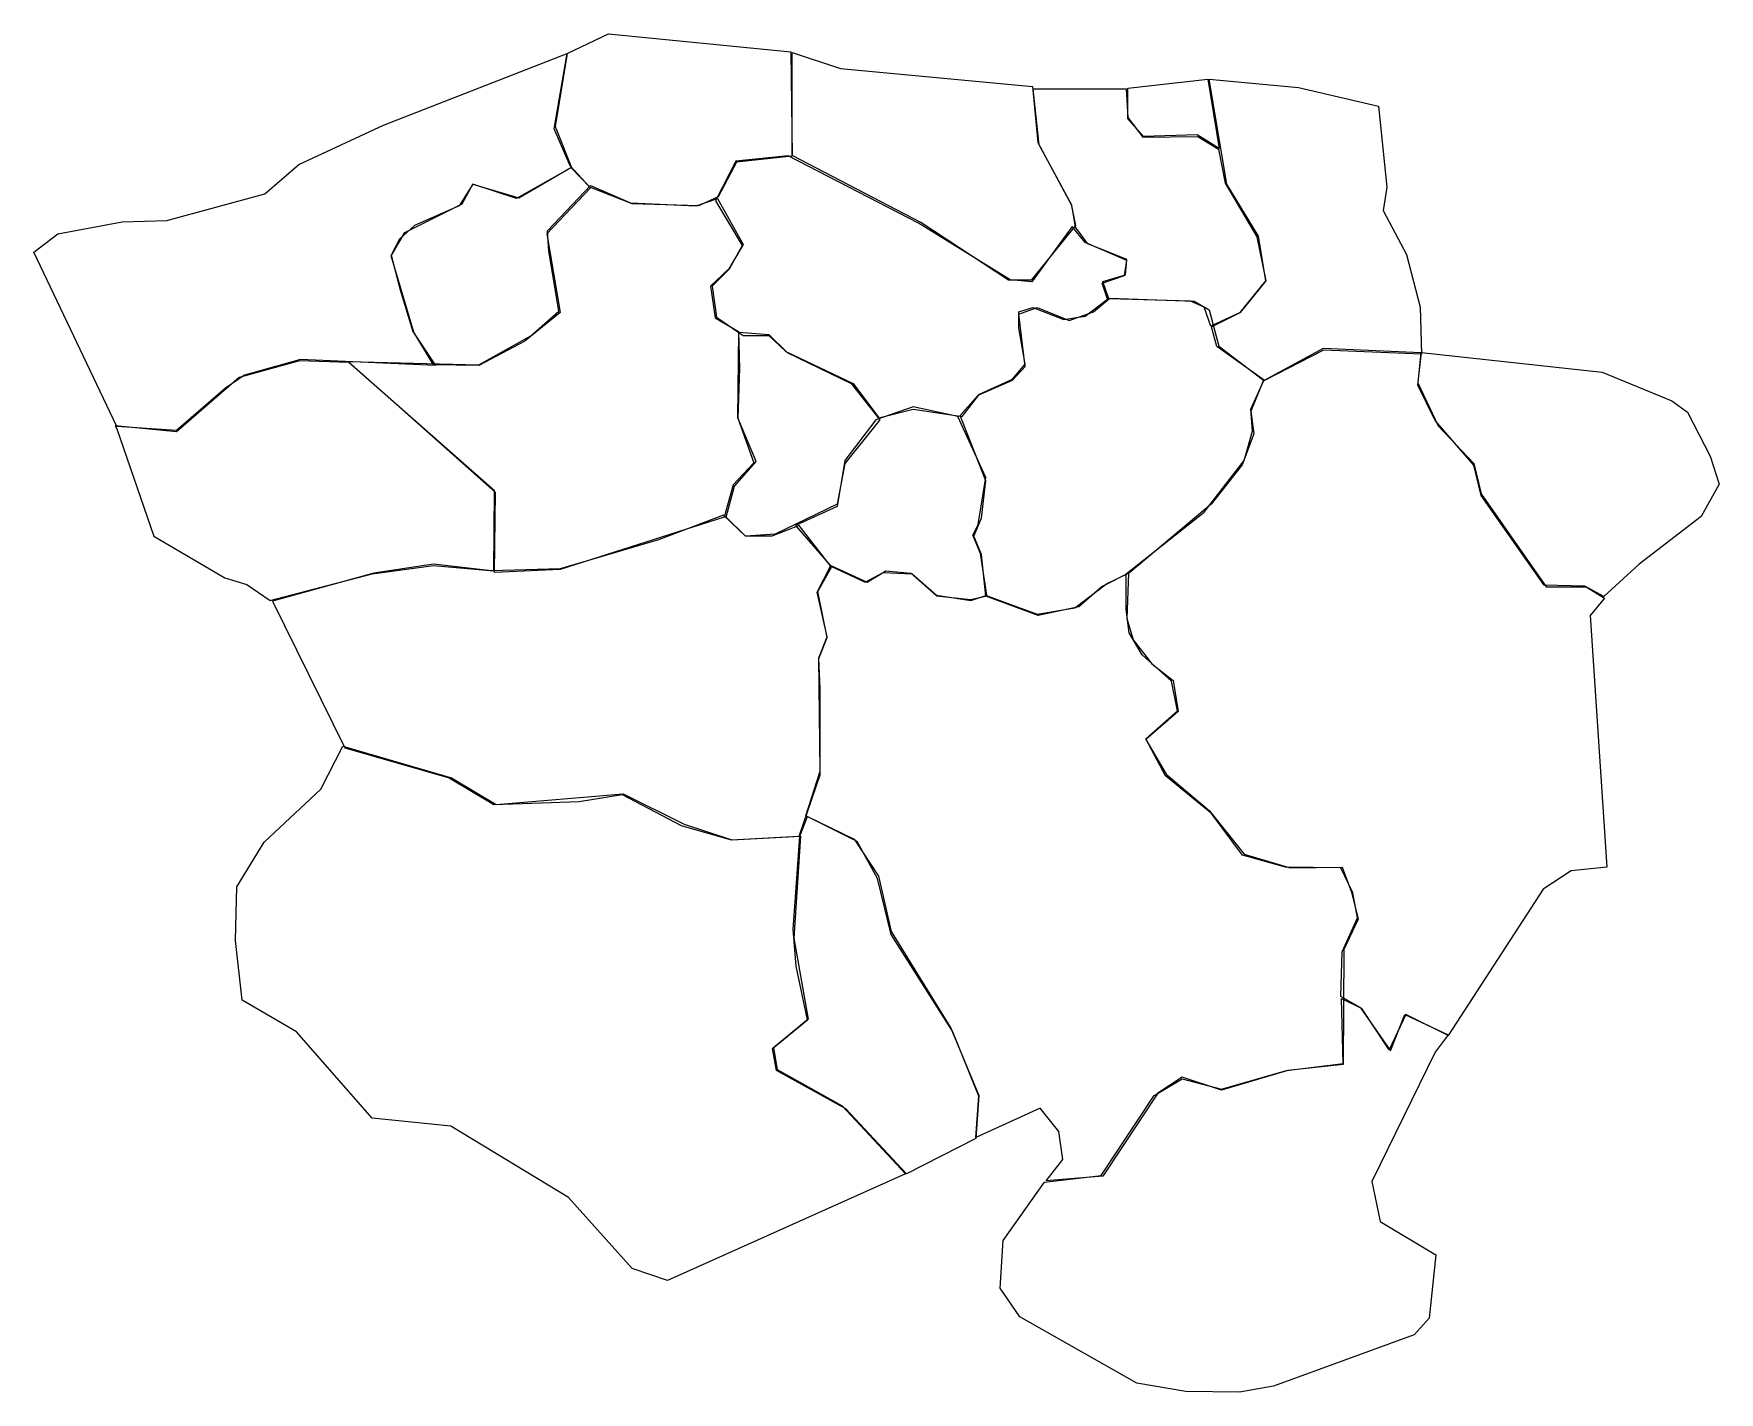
# Model space of a CAD drawing. Extents: x -363 to 275, y 70 to 584.
import ezdxf

# ---------------------------------------------------------------- set-up
doc = ezdxf.new("R2010")
doc.units = 0
doc.layers.add('Layer_1', color=7, linetype='CONTINUOUS')

msp = doc.modelspace()

# ---------------------------------------------------------------- linework, layer by layer
at = {"layer": 'Layer_1', "color": 7}
for points in [[(-161.142856, 576.571428), (-145.428568, 584.000004), (-76.571429, 577.14286), (-76, 537.714284), (-97.142856, 535.428572), (-104, 522.285716), (-111.428568, 518.85714), (-136.571432, 519.714284), (-152.571432, 526.000004), (-160, 534.000004), (-166, 548.000004), (-161.142856, 576.571428)], [(-362.857144, 501.428572), (-353.714288, 508.285716), (-329.428568, 512.85714), (-312.571432, 513.428572), (-275.428568, 523.428572), (-262.571432, 534.571428), (-230.571432, 549.428572), (-161.142856, 576.571428), (-165.714288, 548.85714), (-159.428568, 533.428572), (-180.285712, 521.714284), (-196.857144, 527.14286), (-202, 518.85714), (-218.857144, 511.428572), (-224.571432, 506.285716), (-227.714288, 500.285716), (-224.285712, 487.14286), (-219.428568, 471.428572), (-210.857144, 458.571428), (-262, 460.85714), (-283.142856, 454.85714), (-290.285712, 450.000004), (-308.857144, 434.000004), (-331.428568, 435.428572), (-362.857144, 501.428572)], [(-76, 576.85714), (-57.714286, 570.85714), (14.857143, 564.000004), (16.857143, 542.85714), (29.428571, 519.428572), (31.142857, 511.428572), (14.285714, 490.85714), (5.714286, 490.85714), (-27.428571, 512.571428), (-76, 538.000004), (-76, 576.85714)], [(15.142857, 563.14286), (50.285714, 563.14286), (50.857143, 552.285716), (56.571429, 544.85714), (77.428571, 545.14286), (85.142856, 540.285716), (87.714288, 527.428572), (99.714288, 507.14286), (103.142856, 490.571428), (93.428568, 478.571428), (82.285712, 473.428572), (79.714286, 480.571428), (74.571429, 482.85714), (43.714286, 483.714284), (41.428571, 490.285716), (50, 492.85714), (50.571429, 498.571428), (35.714286, 504.571428), (31.142857, 510.85714), (29.714286, 519.14286), (17.428571, 542.000004), (15.142857, 563.14286)], [(50.857143, 563.428572), (81.142856, 566.85714), (85.428568, 540.571428), (77.142858, 545.714284), (56.857143, 545.14286), (50.857143, 552.000004), (50.857143, 563.428572)], [(81.714288, 566.85714), (115.428568, 563.714284), (145.714288, 556.571428), (148.857144, 526.000004), (147.428568, 517.14286), (156.285712, 500.571428), (161.428568, 480.571428), (162, 462.85714), (124.857144, 464.285716), (102.571432, 452.85714), (84.571432, 465.714284), (82.571432, 473.14286), (93.428568, 478.571428), (103.142856, 490.571428), (100.285712, 507.428572), (88.285712, 527.14286), (81.714288, 566.85714)], [(-106.268048, 488.509772), (-104.6518, 476.792004), (-94.55028, 469.922964), (-84.852816, 469.922964), (-78.387838, 463.862052), (-52.931994, 451.74022), (-43.234529, 438.810268), (-30.304576, 442.042756), (-11.71777, 439.214324), (-5.252793, 447.699612), (7.273098, 453.35646), (12.12183, 459.013316), (9.697465, 472.751388), (9.697465, 478.812308), (14.950258, 480.428548), (26.668027, 475.983876), (34.749247, 477.19606), (43.234529, 483.661036), (41.214224, 489.721956), (49.699506, 492.55038), (50.507627, 498.207236), (34.749247, 505.076276), (29.900515, 511.137188), (14.546197, 490.126012), (6.464976, 490.93414), (-28.284271, 512.349372), (-77.579715, 537.805212), (-97.378704, 535.784908), (-105.055864, 520.834652), (-94.954336, 503.864092), (-99.803072, 494.974748), (-106.268048, 488.509772)], [(-159.714288, 533.428572), (-152.285712, 525.714284), (-168.857144, 508.285716), (-163.714288, 478.571428), (-177.142856, 467.714284), (-194.571432, 458.571428), (-211.714288, 458.85714), (-219.142856, 471.14286), (-227.714288, 500.000004), (-222.571432, 508.85714), (-200.857144, 519.714284), (-196.857144, 527.14286), (-179.428568, 522.000004), (-159.714288, 533.428572)], [(-188.571432, 380.285716), (-188.285712, 410.571428), (-244, 460.000004), (-194.571432, 458.85714), (-174.857144, 469.714284), (-164.285712, 479.14286), (-168, 501.714284), (-168.571432, 509.428572), (-152.285712, 526.571428), (-137.142856, 520.000004), (-112.285712, 518.85714), (-104.285712, 521.714284), (-94.571432, 504.285716), (-100, 495.14286), (-106.857144, 488.571428), (-105.142856, 476.571428), (-96.285712, 471.428572), (-96, 457.428572), (-96.571432, 438.571428), (-90.571432, 421.714284), (-98.285712, 413.428572), (-101.714288, 401.14286), (-163.714288, 381.428572), (-188.571432, 380.285716)], [(102.22744, 452.952404), (97.378704, 441.234636), (98.590888, 432.749348), (94.146216, 421.03158), (82.428448, 406.081324), (51.71981, 380.22142), (41.214224, 374.968628), (32.324882, 367.291468), (16.970562, 364.05898), (-2.828427, 371.332076), (-4.444671, 387.090452), (-7.273098, 393.959492), (-4.444671, 400.828532), (-2.828427, 414.970668), (-12.525891, 439.618388), (-5.656854, 447.295548), (7.273098, 452.952404), (12.12183, 458.205196), (9.697465, 478.004188), (16.566502, 480.428548), (28.688332, 475.57982), (37.981736, 478.812308), (44.042651, 484.0651), (75.963471, 482.852916), (81.620328, 479.620428), (85.256872, 465.882356), (102.22744, 452.952404)], [(-96.16652, 471.135148), (-84.852816, 470.327028), (-77.983777, 463.457988), (-53.740115, 451.74022), (-42.830468, 438.002148), (-56.164482, 421.435644), (-58.992909, 406.081324), (-82.428448, 394.767612), (-93.74216, 393.959492), (-101.015256, 401.232588), (-97.782768, 412.950364), (-89.701544, 422.243764), (-96.570584, 438.810268), (-96.16652, 471.135148)], [(-331.428568, 434.571428), (-317.428568, 394.000004), (-290.571432, 378.285716), (-282.285712, 375.714284), (-273.428568, 369.714284), (-234.857144, 379.714284), (-211.714288, 382.85714), (-188.857144, 380.85714), (-188.571432, 411.14286), (-243.714288, 459.714284), (-262.285712, 460.285716), (-285.142856, 454.000004), (-308.857144, 433.428572), (-332, 435.714284), (-331.428568, 434.571428)], [(231.142856, 370.571428), (225.714288, 364.000004), (232, 268.85714), (218.571432, 267.428572), (208, 260.571428), (172, 205.14286), (156, 213.14286), (149.714288, 199.714284), (139.428568, 215.428572), (131.428568, 220.000004), (132, 236.85714), (137.714288, 249.714284), (136, 259.14286), (131.428568, 268.571428), (110.571432, 268.85714), (94.285712, 273.428572), (82.571432, 289.14286), (65.142858, 303.428572), (57.714286, 317.428572), (69.714286, 328.000004), (67.428571, 339.14286), (56.285714, 349.14286), (51.428571, 357.428572), (50.285714, 366.285716), (50.285714, 379.714284), (79.714286, 403.14286), (94.857144, 422.571428), (98, 433.714284), (97.428568, 442.000004), (102.285712, 452.85714), (124.857144, 465.14286), (161.714288, 463.428572), (160.571432, 452.000004), (168.285712, 435.714284), (181.714288, 421.428572), (184.571432, 410.000004), (209.142856, 374.85714), (224.285712, 374.85714), (231.142856, 370.571428)], [(162, 463.428572), (230.285712, 456.000004), (256.571432, 445.14286), (262.571432, 440.85714), (271.142856, 424.285716), (274.571432, 413.714284), (267.714288, 401.428572), (244.285712, 383.428572), (230.857144, 371.14286), (223.714288, 375.14286), (208.285712, 375.428572), (184.571432, 409.428572), (181.714288, 420.85714), (167.142856, 437.714284), (160.571432, 451.14286), (162, 463.428572)], [(-2.424366, 371.73614), (-4.848732, 387.494516), (-7.677159, 394.363556), (-5.656854, 398.404164), (-2.828427, 416.182852), (-13.334014, 439.214324), (-30.304576, 442.850876), (-44.446712, 438.002148), (-56.164482, 422.647828), (-58.992909, 405.273204), (-74.751288, 398.0001), (-61.417274, 382.645788), (-48.487322, 376.584868), (-41.618285, 380.22142), (-30.708638, 379.817356), (-21.415234, 371.73614), (-8.485282, 369.715836), (-2.424366, 371.73614)], [(-272.571432, 369.428572), (-245.142856, 314.000004), (-205.714288, 302.571428), (-188.857144, 292.571428), (-156.571432, 293.714284), (-140.285712, 296.285716), (-118, 284.571428), (-99.142856, 279.14286), (-73.428571, 280.571428), (-65.428571, 303.714284), (-65.428571, 321.14286), (-65.428571, 336.285716), (-66, 347.714284), (-62.857143, 355.714284), (-66.285714, 373.14286), (-61.142858, 382.285716), (-73.428571, 398.000004), (-83.714288, 394.000004), (-93.714288, 394.000004), (-102, 402.000004), (-126.571432, 392.571428), (-163.714288, 381.714284), (-189.714288, 380.85714), (-211.714288, 383.428572), (-234.285712, 380.000004), (-272.571432, 369.428572)], [(20, 150.285716), (26.285714, 158.285716), (24.857143, 168.85714), (17.714286, 177.714284), (-6.571429, 166.571428), (-5.428571, 182.285716), (-15.428571, 206.85714), (-38.571429, 243.428572), (-43.714286, 264.571428), (-51.428571, 278.571428), (-70.857143, 288.285716), (-65.428571, 305.14286), (-66, 348.000004), (-62.857143, 356.000004), (-66.571429, 372.85714), (-61.428571, 382.85714), (-47.714286, 376.571428), (-40.571429, 380.85714), (-31.142857, 380.000004), (-21.428571, 371.428572), (-8.571429, 370.000004), (-2.285714, 371.428572), (16.571429, 364.571428), (30.857143, 366.85714), (42.857143, 376.000004), (51.142858, 380.000004), (50.571429, 362.85714), (52.857143, 354.85714), (60, 345.714284), (68, 339.428572), (70, 327.714284), (57.714286, 317.14286), (65.428571, 304.000004), (81.714288, 290.285716), (94.857144, 273.714284), (112.285712, 268.571428), (132, 268.85714), (135.428568, 259.428572), (138, 249.14286), (132.571432, 237.714284), (132.285712, 194.285716), (111.428568, 192.000004), (86.285712, 184.571428), (71.428571, 189.428572), (62.285714, 183.428572), (41.428571, 152.000004), (20, 150.285716)], [(-33.142857, 152.85714), (-123.142856, 112.571428), (-136.571432, 117.14286), (-160.571432, 144.000004), (-205.142856, 170.85714), (-234.857144, 174.000004), (-263.428568, 206.571428), (-284, 218.571428), (-286.571432, 241.14286), (-286, 261.428572), (-275.714288, 278.285716), (-254.285712, 298.285716), (-246, 314.571428), (-204.857144, 302.571428), (-188, 292.571428), (-140, 296.571428), (-116.857144, 285.14286), (-98.857144, 279.14286), (-72.857143, 280.571428), (-75.428571, 242.000004), (-70, 211.428572), (-83.142856, 200.571428), (-81.714288, 192.285716), (-57.142858, 178.571428), (-33.142857, 152.85714)], [(-6.571429, 166.285716), (-32.857143, 152.85714), (-55.714286, 177.428572), (-82, 192.000004), (-83.428568, 200.285716), (-70.285714, 211.14286), (-74.571429, 231.428572), (-75.714286, 245.428572), (-74.285714, 264.571428), (-73.142858, 280.571428), (-70.285714, 288.000004), (-52.571429, 279.428572), (-43.428571, 265.428572), (-38.571429, 244.571428), (-16, 208.000004), (-5.428571, 182.571428), (-6.571429, 166.285716)], [(172, 205.428572), (167.142856, 198.85714), (143.142856, 150.000004), (146.285712, 134.85714), (167.428568, 122.285716), (164.857144, 98.285716), (159.142856, 92.000004), (106, 72.571428), (93.142856, 70.285716), (72.857143, 70.571428), (54.285714, 73.714284), (10, 98.85714), (2.571429, 109.714284), (3.714286, 127.714284), (19.428571, 149.714284), (40.857143, 152.285716), (60.857143, 182.571428), (71.428571, 188.85714), (86.285712, 184.85714), (110.857144, 192.000004), (132.285712, 194.571428), (131.714288, 219.14286), (138.857144, 215.714284), (150.285712, 199.428572), (155.714288, 213.14286), (172, 205.428572)]]:
    msp.add_lwpolyline(points, close=True, dxfattribs=at)

doc.saveas('drawing.dxf')
